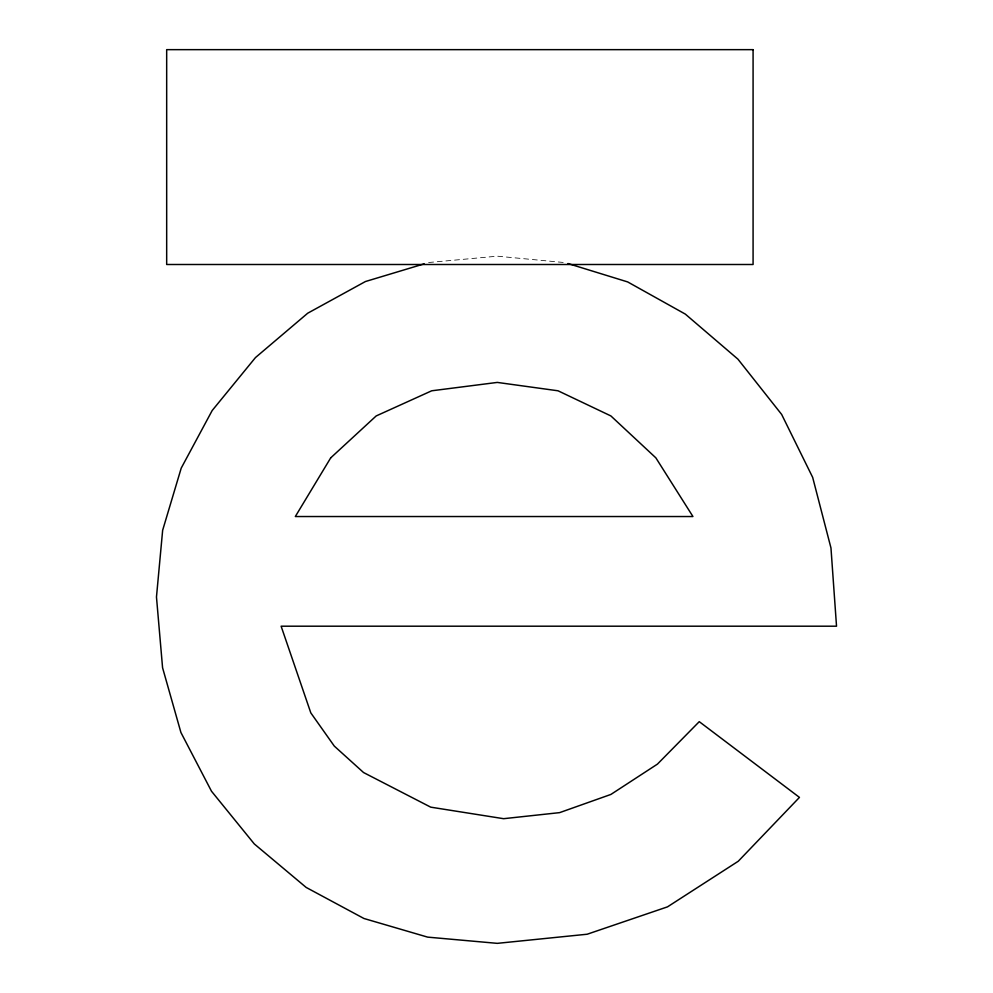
<?xml version="1.0" encoding="UTF-8"?>
<svg xmlns="http://www.w3.org/2000/svg" width="993" height="993" viewBox="0 0 993 993"><rect width="100%" height="100%" fill="white"/><g stroke="black" fill="none" stroke-linecap="round" stroke-linejoin="round"><path stroke-width="0.74" stroke-dasharray="4.96 3.72" d="M428.628 262.524L497.294 256.182L564.992 262.624"/><path stroke-width="1.49" d="M424.222 263.84L365.436 281.528L307.718 313.205L255.474 357.567L212.167 410.543L181.222 468.113L162.653 530.262L156.472 597.004L162.579 667.768L180.925 732.511L211.497 791.235L254.295 843.938L306.167 887.432L363.959 918.5L427.66 937.131L497.294 943.35L587.173 934.227L667.507 906.857L738.258 861.254L799.452 797.391L699.258 721.663L657.44 764.114L610.894 794.437L559.618 812.634L503.6 818.691L430.726 807.16L363.562 772.542L334.293 746.091L310.809 712.875L281.118 626.198L836.528 626.198L830.967 547.962L812.671 477.385L781.652 414.441L737.911 359.143L685.307 314.098L627.663 281.925L567.909 263.517M330.719 457.86L295.318 516.534L692.94 516.534L655.864 457.86L610.894 415.943L558.041 390.795L497.294 382.417L431.707 390.795L376.186 415.943L330.719 457.86M753.079 49.65L166.675 49.65L166.675 264.498L753.079 264.498L753.079 49.65"/></g></svg>
